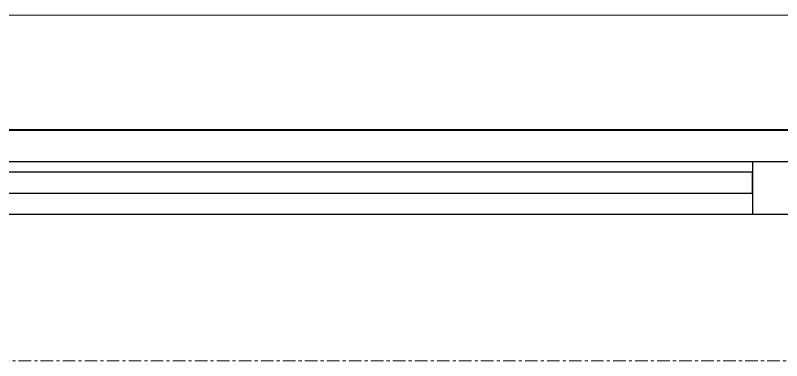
# Model space of a CAD drawing. Header units: millimetres. Extents: x -32954 to 151739, y -65671 to 56243.
# Drawn here: x -18998 to -18267, y -20754 to -20424 of the extents above; entities that cross this region are included whole.
import ezdxf

# ---------------------------------------------------------------- set-up
doc = ezdxf.new("R2010")
doc.units = ezdxf.units.MM
doc.linetypes.add('ADSK_Линия сетки', pattern=[21, 12, -3, 3, -3])
for name, color, linetype, lineweight in [('Каркас_Импост', 7, 'Continuous', 30), ('Окна', 7, 'Continuous', 18), ('Оси', 7, 'Continuous', 9), ('Остекление', 7, 'Continuous', 30), ('Отлив', 7, 'Continuous', 18)]:
    doc.layers.add(name, color=color, linetype=linetype, lineweight=lineweight)

# ---------------------------------------------------------------- blocks, each defined once
blk = doc.blocks.new('B2B_Окно_1створка - 1320х1460h-729011-В_АР_ПЭ_02 Этаж')
at = {"layer": 'Каркас_Импост'}
for p, q in [((590, 135), (-590, 135)), ((540, 105), (-540, 105)), ((-540, 55), (540, 55))]:
    blk.add_line(p, q, dxfattribs=at)
at = {"layer": 'Каркас_Импост', "lineweight": 30}
for p, q in [((540, 105), (540, 55)), ((590, 105), (540, 105)), ((540, 55), (590, 55))]:
    blk.add_line(p, q, dxfattribs=at)
at = {"layer": 'Остекление'}
for p, q in [((540, 95), (-540, 95)), ((540, 75), (540, 95)), ((-540, 75), (540, 75))]:
    blk.add_line(p, q, dxfattribs=at)
blk = doc.blocks.new('B2B_Отлив - Отлив_металлический-717280-В_АР_ПЭ_02 Этаж')
at = {"layer": 'Отлив'}
for p, q in [((615, 110), (-615, 110)), ((-615, 1), (615, 1))]:
    blk.add_line(p, q, dxfattribs=at)

msp = doc.modelspace()

# ---------------------------------------------------------------- linework, layer by layer
at = {"layer": 'Оси', "linetype": 'ADSK_Линия сетки'}
msp.add_line((2500, -20754.43), (-32136.36, -20754.43), dxfattribs=at)

# ---------------------------------------------------------------- block references
at = {"layer": 'Окна'}
for name, p in [('B2B_Отлив - Отлив_металлический-717280-В_АР_ПЭ_02 Этаж', (-18835, -20534.43)), ('B2B_Окно_1створка - 1320х1460h-729011-В_АР_ПЭ_02 Этаж', (-18835, -20669.43))]:
    msp.add_blockref(name, p, dxfattribs=at)

doc.saveas('drawing.dxf')
